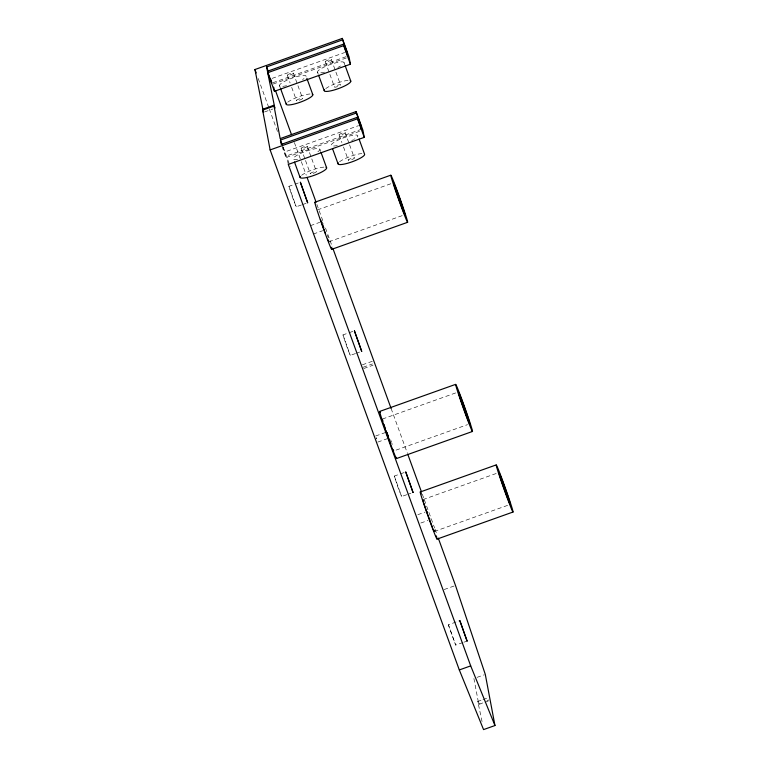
<?xml version="1.0" encoding="UTF-8"?>
<svg xmlns="http://www.w3.org/2000/svg" width="768" height="768" viewBox="0 0 768 768"><rect width="100%" height="100%" fill="white"/><g stroke="black" fill="none" stroke-linecap="round" stroke-linejoin="round"><path stroke-width="0.58" stroke-dasharray="3.84 2.88" d="M272.054 78.403L344.669 52.531M272.88 82.742L347.722 56.074M273.101 84.048L346.829 57.773M264.528 111.955L272.813 109.008M361.546 129.226L285.581 156.298L284.765 151.958L358.493 125.683M359.539 131.318L286.925 157.2L288.288 164.429M301.44 204.97L296.189 206.784L292.426 197.146L288.922 186.326L294.106 184.483M295.133 184.109L298.243 183.005M302.477 204.605L306.614 203.126M317.558 209.866L391.286 183.59M310.387 225.686L319.709 222.365M313.344 234.038L322.666 230.717M328.963 241.738L402.701 215.462M355.488 353.549L350.237 355.363L346.474 345.725L342.97 334.906L348.154 333.062M349.19 332.688L353.328 331.219M356.525 353.184L359.626 352.07M362.371 364.829L372.73 361.142M363.149 367.258L372.47 363.926M363.725 368.544L373.046 365.222M382.406 419.04L456.134 392.765M375.638 436.003L385.997 432.307M377.789 442.08L389.184 438.019M396.048 450.125L467.549 424.646M406.829 494.698L401.578 496.512L397.814 486.874L394.32 476.054L399.494 474.211M400.531 473.846L404.678 472.368M407.866 494.333L410.976 493.229M422.947 499.594L496.685 473.318M417.85 514.685L425.107 512.093M420.816 523.027L428.064 520.445M434.362 531.466L509.213 504.797M444.115 589.555L454.474 585.869M462.95 642.547L455.626 645.091L448.387 624.854L459.763 620.573M463.987 642.173L467.098 641.069M477.014 677.376L484.262 674.794M482.054 721.594L477.792 701.443L481.93 699.965M482.966 699.6L488.15 697.747M477.792 701.443L478.656 703.642L482.803 702.163M486.95 700.685L489.024 699.946M478.81 704.448L483.994 702.595M485.03 702.23L488.131 701.126M288.922 186.326L296.256 206.822M342.97 334.906L350.304 355.402M394.32 476.054L401.654 496.55M448.368 624.634L455.702 645.13M376.32 437.645L376.598 438.394M344.054 62.621L344.842 64.81M331.363 59.587A3.226 0.643 -20 0 1 326.909 61.766A3.226 0.643 -20 0 1 326.698 60.653A3.226 0.643 -20 0 1 331.363 59.587L340.55 84.845M325.286 61.757L334.474 87.014M345.187 132.739A3.226 0.643 -20 0 1 340.733 134.928A3.226 0.643 -20 0 1 340.522 133.805A3.226 0.643 -20 0 1 345.187 132.739L349.181 143.722M349.584 144.826L354.374 157.997A3.226 0.643 -20 0 1 349.92 160.186A3.226 0.643 -20 0 1 349.709 159.072A3.226 0.643 -20 0 1 354.374 157.997M317.462 72.096L318.259 74.285M339.11 134.909L341.904 142.598M343.507 146.986L348.298 160.166M293.376 73.123A3.226 0.643 -20 0 1 288.931 75.302A3.226 0.643 -20 0 1 288.72 74.189A3.226 0.643 -20 0 1 293.376 73.123L302.573 98.381A3.226 0.643 -20 0 1 298.118 100.56A3.226 0.643 -20 0 1 297.907 99.446A3.226 0.643 -20 0 1 302.573 98.381M319.891 149.309L320.688 151.498M287.299 75.293L290.102 82.973M291.696 87.37L296.496 100.55M307.2 146.275A3.226 0.643 -20 0 1 302.755 148.454A3.226 0.643 -20 0 1 302.544 147.341A3.226 0.643 -20 0 1 307.2 146.275L316.387 171.533A3.226 0.643 -20 0 1 311.942 173.722A3.226 0.643 -20 0 1 311.731 172.608A3.226 0.643 -20 0 1 316.387 171.533M279.485 85.632L280.272 87.811M301.123 148.445L305.117 159.427M305.52 160.522L310.31 173.702M294.374 142.541L300.922 160.541M301.334 161.664L306.25 175.162M316.886 204.413L323.837 223.536M325.478 228.029L332.438 247.152M391.114 408.461L407.52 453.571M422.285 494.16L423.926 498.672M424.339 499.805L434.592 527.99M435.005 529.114L437.05 534.758M258.23 78.547L268.886 107.856M269.299 108.979L277.498 131.52M283.238 147.302L290.208 166.464M282.797 146.554L284.765 151.958M282.048 146.573L285.581 156.298M376.282 438.115L376.55 438.893M473.904 678.49L478.656 703.642M337.632 86.573A3.226 0.643 -20 0 1 334.704 86.64A3.226 0.643 -20 0 1 339.763 84.691A3.226 0.643 -20 0 1 338.419 86.275M390.662 439.795A25.008 0.806 70.4 0 1 391.488 442.176M391.747 442.954A25.008 0.806 70.4 0 1 392.275 444.48M327.427 235.306A25.008 0.806 70.4 0 1 328.166 237.514M324.566 72.163A14.122 2.832 -20 0 1 318.979 70.051A14.122 2.832 -20 0 1 336.941 62.554A14.122 2.832 -20 0 1 342.538 64.666M340.531 66A14.122 2.832 -20 0 1 337.862 67.421M286.589 85.699A14.122 2.832 -20 0 1 281.578 83.155A14.122 2.832 -20 0 1 300.912 75.696A14.122 2.832 -20 0 1 302.554 79.536M337.392 145.536A14.122 2.832 -20 0 1 333.821 142.483A14.122 2.832 -20 0 1 353.021 135.264A14.122 2.832 -20 0 1 354.355 139.152M353.53 139.622A14.122 2.832 -20 0 1 351.686 140.582M297.571 159.389A14.122 2.832 -20 0 1 296.822 155.405A14.122 2.832 -20 0 1 315.619 148.704A14.122 2.832 -20 0 1 316.378 152.688M325.738 88.627A14.122 2.832 -20 0 1 348.758 80.419M287.75 102.163A14.122 2.832 -20 0 1 310.781 93.955M339.552 161.779A14.122 2.832 -20 0 1 362.582 153.571M301.574 175.315A14.122 2.832 -20 0 1 324.595 167.107"/><path stroke-width="1.15" d="M267.706 72.71L274.886 108.269L274.013 106.07L262.618 110.131L263.491 112.33L254.947 69.533L342.307 38.4L349.066 56.976L350.429 64.205L274.464 91.277L267.706 72.71L343.68 45.638L343.402 44.189L267.437 71.261L266.621 66.922L342.586 39.85L342.307 38.4M262.464 109.325L273.859 105.264M262.618 110.131L270.134 149.923L459.312 669.946L483.562 729.6L494.957 725.539L470.698 665.885L288.288 164.429L364.253 137.357L362.89 130.128L356.131 111.552L280.166 138.624L274.013 106.07M356.4 113.002L360.73 124.886L361.546 129.226L357.226 117.341L281.261 144.413L280.435 140.074L356.4 113.002L356.131 111.552M270.134 149.923L357.494 118.79L357.226 117.341M314.87 202.243L390.835 175.171M331.651 249.37L407.616 222.298A25.008 0.806 70.4 0 0 395.741 186.874A25.008 0.806 70.4 0 0 394.32 187.027A25.008 0.806 70.4 0 0 407.616 222.298M379.718 411.418L455.683 384.346M396.499 458.544L472.464 431.472A25.008 0.806 70.4 0 0 460.589 396.048A25.008 0.806 70.4 0 0 459.168 396.202A25.008 0.806 70.4 0 0 472.464 431.472M420.269 491.971L496.234 464.899M437.05 539.098L513.014 512.026A25.008 0.806 70.4 0 0 501.139 476.602A25.008 0.806 70.4 0 0 499.718 476.755A25.008 0.806 70.4 0 0 513.014 512.026M459.312 669.946L470.698 665.885M429.542 518.342L429.821 519.043M323.434 226.685L323.808 227.712M342.586 39.85L346.906 51.734L347.722 56.074L343.402 44.189M343.68 45.638L350.429 64.205M345.245 65.894L350.803 81.197M357.494 118.79L364.253 137.357M359.069 139.046L364.627 154.349A14.122 2.832 -20 0 1 350.131 162.49A14.122 2.832 -20 0 1 338.362 162.931M318.653 75.37L324.221 90.672M306.864 78.336L312.826 94.733M332.477 148.522L338.045 163.824M321.082 152.582L326.65 167.885M280.675 88.906L286.234 104.198M275.558 90.797L291.514 134.669M307.066 177.408L316.07 202.157M332.842 248.285L391.114 408.461M407.933 454.694L421.469 491.904M438.288 538.138L455.51 585.494L485.299 674.429L494.957 725.539M266.621 66.922L268.579 72.317M268.618 74.496L271.757 83.146L271.142 79.891M294.499 162.058L300.058 177.36M254.947 69.533L256.176 72.912M280.435 140.074L282.01 144.394M387.946 434.832L388.234 435.619M322.666 224.525L323.04 225.6M387.235 432.73L387.437 433.334M427.267 511.814L427.45 512.438M321.869 222.086L322.061 222.71M273.686 87.149L274.464 91.277M396.346 457.363A25.008 0.806 70.4 0 1 387.293 435.062A25.008 0.806 70.4 0 1 380.381 412.541M331.258 247.296A25.008 0.806 70.4 0 1 323.318 228.355A25.008 0.806 70.4 0 1 315.226 202.742M436.886 537.917A25.008 0.806 70.4 0 1 428.717 518.083A25.008 0.806 70.4 0 1 420.394 492.086M420.624 492.47A25.008 0.806 70.4 0 1 421.325 493.968M436.33 535.891A25.008 0.806 70.4 0 1 436.656 537.024M350.218 80.63A14.122 2.832 -20 0 1 338.045 88.742A14.122 2.832 -20 0 1 324.538 89.779M312.23 94.157A14.122 2.832 -20 0 1 300.058 102.278A14.122 2.832 -20 0 1 286.55 103.315M393.706 450.854A16.944 0.547 70.4 0 1 393.062 449.558M390.451 442.963A16.944 0.547 70.4 0 1 386.083 430.848M385.277 428.486A16.944 0.547 70.4 0 1 383.885 424.301M382.906 421.152A16.944 0.547 70.4 0 1 382.435 419.366M434.246 531.418A16.944 0.547 70.4 0 1 433.123 528.95M432.509 527.434A16.944 0.547 70.4 0 1 428.4 516.432M428.102 515.597A16.944 0.547 70.4 0 1 426.931 512.275M426.653 511.459A16.944 0.547 70.4 0 1 426.096 509.866M425.837 509.098A16.944 0.547 70.4 0 1 423.888 503.165M423.456 501.744A16.944 0.547 70.4 0 1 423.149 500.65M423.312 500.102A16.944 0.547 70.4 0 1 423.686 500.928M434.16 530.41A16.944 0.547 70.4 0 1 434.333 531.13M328.224 240.413A16.944 0.547 70.4 0 1 327.725 239.222M325.622 233.837A16.944 0.547 70.4 0 1 323.904 229.181M323.606 228.355A16.944 0.547 70.4 0 1 322.406 225.024M322.118 224.198A16.944 0.547 70.4 0 1 320.438 219.37M328.934 241.402A16.944 0.547 70.4 0 1 328.858 241.68M326.054 167.318A14.122 2.832 -20 0 1 313.882 175.43A14.122 2.832 -20 0 1 300.374 176.467M300.384 182.304L307.651 202.762L300.384 182.304M354.432 330.883L361.699 351.341L354.432 330.883M405.782 472.032L413.05 492.49L405.782 472.032M459.83 620.611L467.098 641.069L459.83 620.611M460.272 398.525A16.944 0.547 70.4 0 0 469.67 423.782A16.944 0.547 70.4 0 0 462.288 401.414A16.944 0.547 70.4 0 0 460.272 398.525M500.832 479.126A16.944 0.547 70.4 0 0 510.211 504.346A16.944 0.547 70.4 0 0 502.819 481.92A16.944 0.547 70.4 0 0 500.832 479.126M395.434 189.398A16.944 0.547 70.4 0 0 404.822 214.618A16.944 0.547 70.4 0 0 397.421 192.182A16.944 0.547 70.4 0 0 395.434 189.398"/></g></svg>
